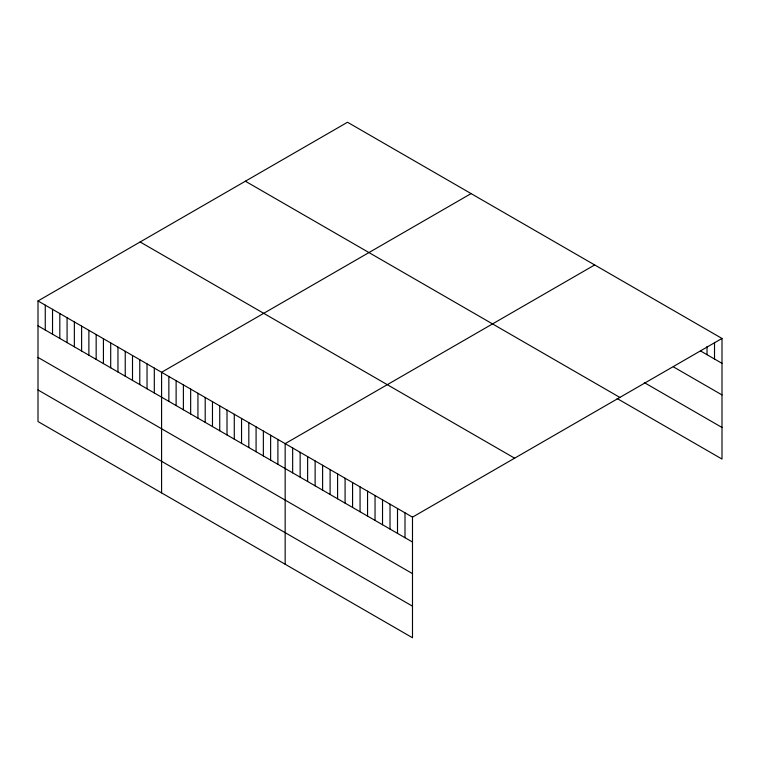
<?xml version="1.0" encoding="UTF-8"?>
<svg xmlns="http://www.w3.org/2000/svg" width="760" height="760" viewBox="0 0 760 760"><rect width="100%" height="100%" fill="white"/><g stroke="black" fill="none" stroke-linecap="round" stroke-linejoin="round"><path stroke-width="1.14" d="M38 300.941L412.49 517.151L412.49 637.754L38 421.543L38 300.941L347.51 122.246L722 338.456L722 459.059L617.139 398.525M471.095 193.591L161.585 372.286L161.585 492.889M594.672 264.945L285.161 443.64L285.161 564.243M412.49 517.151L722 338.456M700.463 350.901L722 363.337M673.312 366.814L722 394.924M644.29 382.603L722 427.471M245.376 181.213L619.865 397.423M140.134 241.975L514.625 458.185M38 325.822L412.49 542.032M38 357.409L412.49 573.619M38 389.956L412.49 606.167M714.514 342.427L714.514 359.014M707.019 346.398L707.019 354.683M405.004 512.829L405.004 537.709M397.508 508.497L397.508 533.378M390.022 504.175L390.022 529.055M382.527 499.852L382.527 524.732M375.041 495.529L375.041 520.41M367.555 491.207L367.555 516.087M360.059 486.884L360.059 511.756M352.573 482.552L352.573 507.433M345.078 478.23L345.078 503.111M337.592 473.908L337.592 498.788M330.106 469.585L330.106 494.465M322.61 465.262L322.61 490.143M315.124 460.94L315.124 485.811M307.629 456.608L307.629 481.488M300.143 452.285L300.143 477.166M292.657 447.963L292.657 472.844M277.894 439.441L277.894 464.322M270.626 435.242L270.626 460.123M263.359 431.043L263.359 455.924M256.082 426.854L256.082 451.734M248.815 422.655L248.815 447.535M241.547 418.456L241.547 443.337M234.28 414.257L234.28 439.137M227.012 410.058L227.012 434.938M219.735 405.868L219.735 430.749M212.468 401.669L212.468 426.55M205.2 397.47L205.2 422.351M197.932 393.272L197.932 418.152M190.655 389.082L190.655 413.953M183.388 384.883L183.388 409.763M176.12 380.684L176.12 405.565M168.853 376.485L168.853 401.365M154.309 368.096L154.309 392.967M147.041 363.897L147.041 388.778M139.773 359.698L139.773 384.579M132.506 355.499L132.506 380.38M125.239 351.3L125.239 376.181M117.962 347.111L117.962 371.982M110.694 342.912L110.694 367.792M103.427 338.713L103.427 363.594M96.159 334.514L96.159 359.394M88.882 330.315L88.882 355.195M81.614 326.125L81.614 351.006M74.347 321.926L74.347 346.807M67.079 317.727L67.079 342.608M59.812 313.528L59.812 338.409M52.535 309.329L52.535 334.21M45.267 305.14L45.267 330.02"/></g></svg>
